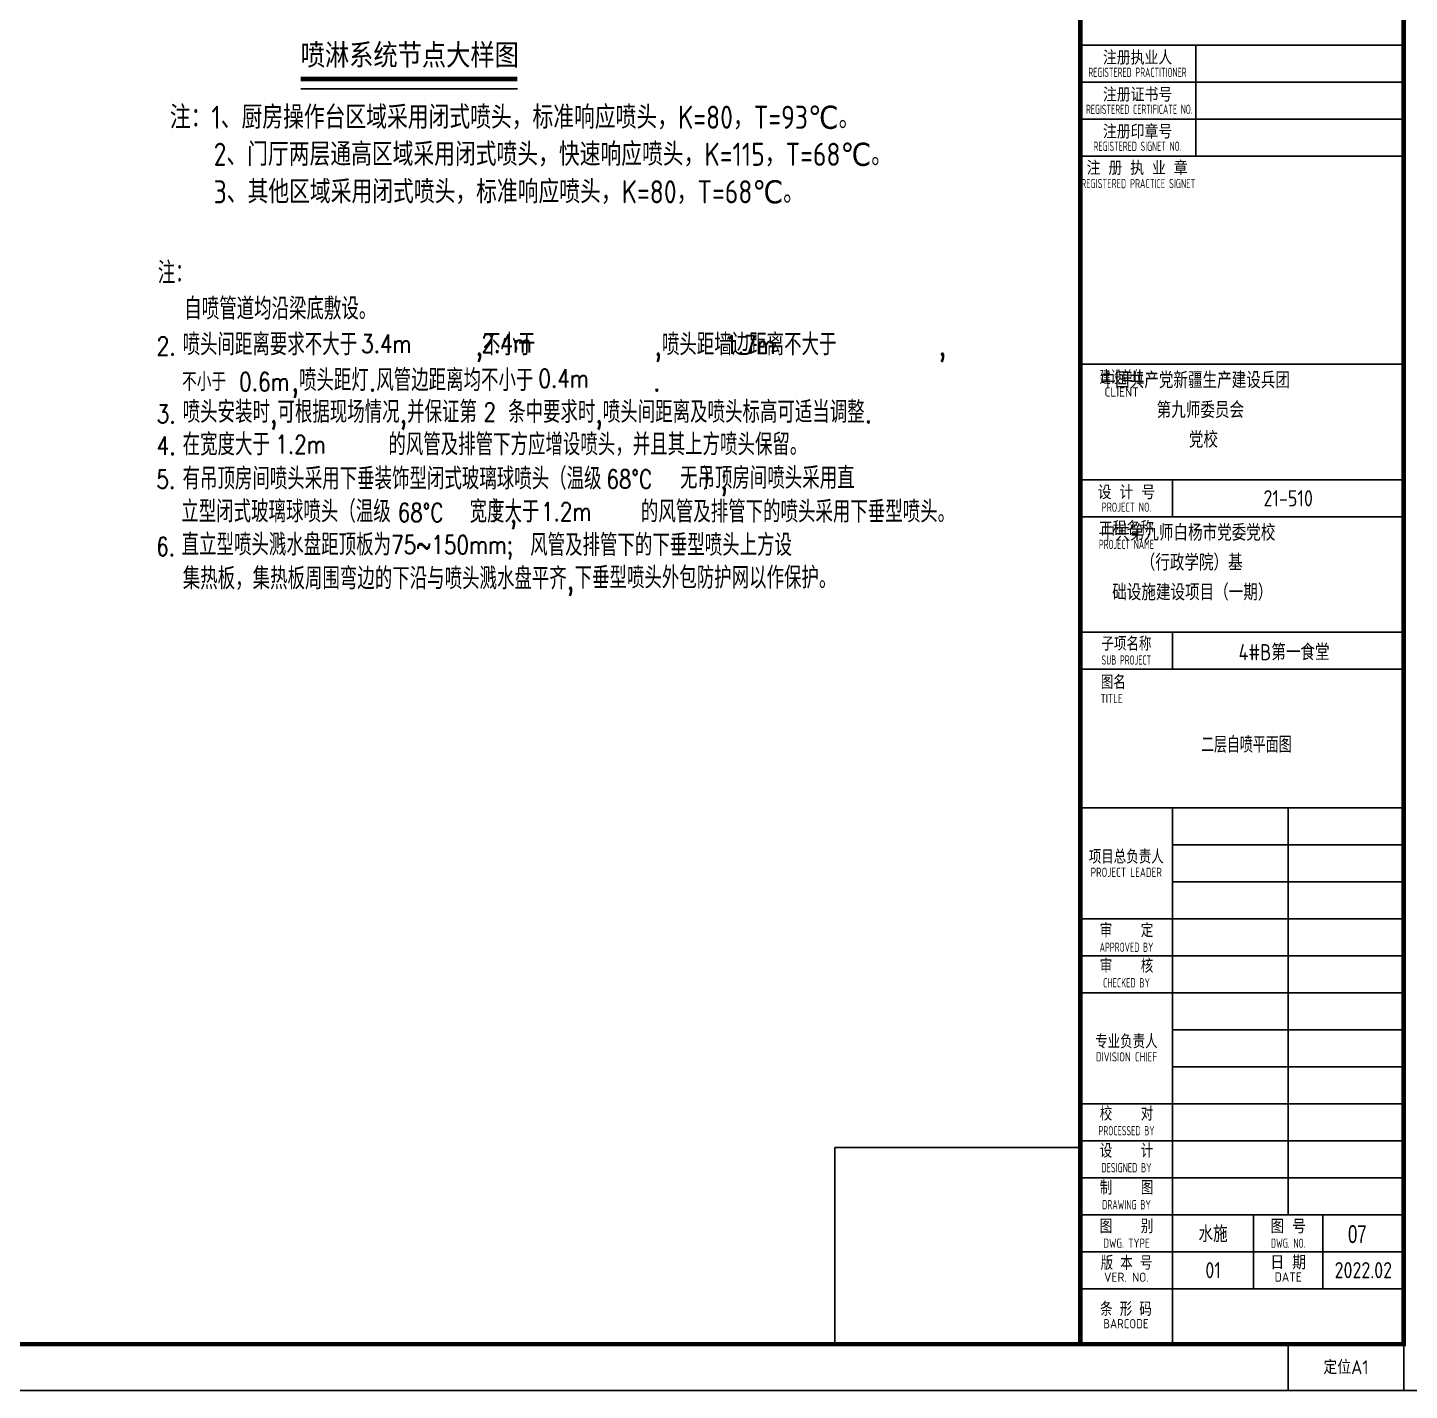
# Model space of a CAD drawing. Extents: x 1475400 to 1714963, y -629303 to -315532.
# Drawn here: x 1641670 to 1671591, y -476080 to -446568 of the extents above; entities that cross this region are included whole.
import ezdxf
from ezdxf.enums import TextEntityAlignment as Align

# ---------------------------------------------------------------- set-up
doc = ezdxf.new("R2010")
doc.units = 0
doc.header["$LTSCALE"] = 1000
for name, color, linetype in [('BTTK', 7, 'Continuous'), ('LGBH_S', 4, 'Continuous'), ('P-ANNO-TXT', 211, 'Continuous'), ('P-SYMB', 3, 'Continuous'), ('PUB_TITLE', 4, 'Continuous')]:
    doc.layers.add(name, color=color, linetype=linetype)
doc.layers.add('条形码', color=7, linetype='Continuous', plot=False)
doc.layers.add('验收章', color=7, linetype='Continuous', plot=False)
doc.styles.add('_TWT_PIPETEXT', font='SIMPLEX', dxfattribs={"width": 0.8, "height": 2.5, "bigfont": 'HZTXT'})
doc.styles.add('HZ', font='txt.shx', dxfattribs={"width": 0.9, "bigfont": 'hztxt.shx'})
doc.styles.add('HZ(TK)', font='geniso.shx', dxfattribs={"width": 0.9, "bigfont": 'hztxt.shx'})
doc.styles.get("Standard").update_dxf_attribs({"font": 'geniso.shx', "bigfont": 'hztxt.shx'})
doc.styles.add('中西文等高字体', font='HZTXT_E.shx', dxfattribs={"width": 0.7, "bigfont": 'HZTXT.shx'})

# ---------------------------------------------------------------- blocks, each defined once
blk = doc.blocks.new('vhtemplate_2019年新竖式图框_A1')
at = {"layer": 'BTTK'}
for p, q in [((831, 291), (761, 291)), ((786, 291), (786, 267)), ((831, 283), (761, 283)), ((831, 275), (761, 275)), ((831, 275), (761, 275)), ((786, 275), (786, 267)), ((831, 267), (761, 267)), ((831, 222), (761, 222)), ((831, 197), (761, 197)), ((781, 197), (781, 189)), ((831, 189), (761, 189)), ((831, 164), (761, 164)), ((781, 164), (781, 156)), ((831, 156), (761, 156)), ((831, 126), (761, 126)), ((781, 126), (781, 10)), ((806, 126), (806, 38)), ((831, 118), (781, 118)), ((831, 110), (781, 110)), ((831, 102), (761, 102)), ((831, 94), (761, 94)), ((831, 86), (761, 86)), ((831, 78), (781, 78)), ((831, 70), (781, 70)), ((831, 62), (761, 62)), ((831, 54), (761, 54)), ((831, 46), (761, 46)), ((831, 38), (761, 38)), ((798.5, 38), (798.5, 22)), ((813.5, 38), (813.5, 22)), ((831, 30), (761, 30)), ((831, 22), (761, 22))]:
    blk.add_line(p, q, dxfattribs=at)
at = {"layer": 'PUB_TITLE', "color": 7}
blk.add_lwpolyline([(0, 594), (841, 594), (841, 0), (0, 0)], close=True, dxfattribs=at)
at = {"layer": 'PUB_TITLE', "const_width": 1}
blk.add_lwpolyline([(25, 10), (831, 10), (831, 584), (25, 584)], close=True, dxfattribs=at)
blk.add_lwpolyline([(761, 10), (761, 584)], dxfattribs=at)
at = {"layer": '条形码'}
blk.add_lwpolyline([(781, 22), (831, 22), (831, 10), (781, 10)], close=True, dxfattribs=at)
at = {"layer": '验收章'}
for points in [[(761, 10), (707.93, 10), (707.93, 52.53), (761, 52.53)], [(806, 10), (831, 10), (831, 0), (806, 0)]]:
    blk.add_lwpolyline(points, close=True, dxfattribs=at)
at = {"layer": 'BTTK', "style": 'HZ(TK)'}
for s, height, p in [('注册执业人', 3, (773.42, 288.31)), ('注册证书号', 3, (773.42, 280.31)), ('注册印章号', 3, (773.42, 272.31)), ('注 册 执 业 章', 3, (773.32, 264.45)), ('CLIENT', 2, (769.95, 215.99)), ('设 计 号', 3, (771, 194.28)), ('工程名称', 3, (771, 186.52)), ('图 号', 3, (806, 35.46)), ('日 期', 3, (806, 27.67)), ('VER. NO.', 2, (771, 24.48)), ('DATE', 2, (806, 24.52))]:
    blk.add_text(s, height=height, dxfattribs=at).set_placement(p, align=Align.MIDDLE_CENTER)
for s, height, width, p in [('REGISTERED PRACTITIONER', 2, 0.65, (773.39, 285.16)), ('REGISTERED CERTIFICATE NO.', 2, 0.65, (773.78, 277.16)), ('REGISTERED SIGNET NO.', 2, 0.65, (773.39, 269.16)), ('REGISTERED PRACTICE SIGNET', 2, 0.59, (773.56, 261.09)), ('建设单位', 3, 0.8, (770.01, 219.17)), ('PROJECT NO.', 2, 0.75, (771, 191.07)), ('PROJECT NAME', 2, 0.65, (771, 183.03)), ('子项名称', 3, 0.9, (771, 161.52)), ('SUB PROJECT', 2, 0.65, (771, 158.01)), ('项目总负责人', 3, 0.9, (770.96, 115.45)), ('PROJECT LEADER', 2, 0.8, (770.96, 112.09)), ('审    定', 3, 0.9, (771.02, 99.52)), ('APPROVED BY', 2, 0.6, (771.02, 95.87)), ('审    核', 3, 0.9, (771.02, 91.83)), ('CHECKED BY', 2, 0.7, (771.02, 88.18)), ('专业负责人', 3, 0.9, (771, 75.48)), ('DIVISION CHIEF', 2, 0.8, (771, 72.15)), ('校    对', 3, 0.9, (771.02, 59.83)), ('PROCESSED BY', 2, 0.6, (771.02, 56.17)), ('设    计', 3, 0.9, (771.02, 51.83)), ('DESIGNED BY', 2, 0.7, (771.02, 48.17)), ('制    图', 3, 0.9, (771.02, 43.83)), ('DRAWING BY', 2, 0.7, (771.02, 40.17)), ('图    别', 3, 0.9, (771.02, 35.5)), ('DWG. TYPE', 2, 0.8, (771.02, 31.84)), ('DWG. NO.', 2, 0.7, (806, 31.84)), ('版 本 号', 3, 0.9, (771.02, 27.57)), ('条 形 码', 3, 0.9, (770.9, 17.6)), ('BARCODE', 2, 0.95, (770.9, 14.42))]:
    blk.add_text(s, height=height, dxfattribs=dict(at, width=width)).set_placement(p, align=Align.MIDDLE_CENTER)
for s, height, width, p in [('图名', 3, 0.9, (765.46, 153.22)), ('TITLE', 2, 0.8, (765.4, 149.68))]:
    blk.add_text(s, height=height, dxfattribs=dict(at, width=width)).set_placement(p, align=Align.MIDDLE_LEFT)
at = {"layer": 'BTTK', "color": 4, "style": 'HZ(TK)', "width": 0.9}
for tag, p in [('合作单位_001', (795.83, 509.44)), ('建设单位_001', (795.85, 207.44)), ('工程名称_001', (795.62, 174.44)), ('子项名称_001', (805.71, 157.94)), ('图纸名称_001', (795.45, 138.94))]:
    blk.add_attdef(tag, p, '', height=3.5, dxfattribs=at)
for tag, p in [('注册证书号', (808.5, 279)), ('注册印章号', (808.5, 271)), ('设计号', (806, 193)), ('图别', (789.75, 34)), ('图号', (822.25, 34)), ('版本号', (789.75, 26)), ('日期', (822.25, 26))]:
    blk.add_attdef(tag, text='', height=3.5, dxfattribs=at).set_placement(p, align=Align.MIDDLE)
at = {"layer": '验收章', "style": 'HZ(TK)'}
blk.add_text('定位A1', height=3, dxfattribs=at).set_placement((818.5, 5), align=Align.MIDDLE_CENTER)

msp = doc.modelspace()

# ---------------------------------------------------------------- linework, layer by layer
at = {"layer": 'P-SYMB', "const_width": 105}
msp.add_lwpolyline([(1647583.1, -447681.5), (1652276.7, -447681.5)], dxfattribs=at)
at = {"layer": 'P-SYMB'}
msp.add_lwpolyline([(1647583.1, -447891.5), (1652276.7, -447891.5)], dxfattribs=at)

# ---------------------------------------------------------------- block references
ref = msp.add_blockref('vhtemplate_2019年新竖式图框_A1', (1588286.6, -476080.2), dxfattribs=dict(xscale=100.1, yscale=100.1, zscale=100.1))
ref.add_attrib('建设单位_001', '中国共产党新疆生产建设兵团', (1664904.5, -454379.3), dxfattribs={"layer": 'BTTK', "color": 4, "height": 350.35, "style": 'HZ(TK)', "width": 0.9})
ref.add_attrib('工程名称_001', '中共第九师白杨市党委党校', (1664905.7, -457681), dxfattribs={"layer": 'BTTK', "color": 4, "height": 350.35, "style": 'HZ(TK)', "width": 0.9})
ref.add_attrib('子项名称_001', '4#B第一食堂', (1667892.6, -460270.2), dxfattribs={"layer": 'BTTK', "color": 4, "height": 350.35, "style": 'HZ(TK)', "width": 0.9})
ref.add_attrib('设计号', '21-510', dxfattribs={"layer": 'BTTK', "color": 4, "height": 350.35, "style": 'HZ(TK)', "width": 0.9}).set_placement((1668967.2, -456760.9), align=Align.MIDDLE)
ref.add_attrib('图别', '水施', dxfattribs={"layer": 'BTTK', "color": 4, "height": 350.35, "style": 'HZ(TK)', "width": 0.9}).set_placement((1667340.5, -472676.8), align=Align.MIDDLE)
ref.add_attrib('版本号', '01', dxfattribs={"layer": 'BTTK', "color": 4, "height": 350.35, "style": 'HZ(TK)', "width": 0.9}).set_placement((1667340.5, -473477.6), align=Align.MIDDLE)
ref.add_attrib('日期', '2022.02', dxfattribs={"layer": 'BTTK', "color": 4, "height": 350.35, "style": 'HZ(TK)', "width": 0.9}).set_placement((1670593.8, -473477.6), align=Align.MIDDLE)
ref.add_attrib('建设单位_002', '第九师委员会', (1666119, -455024.9), dxfattribs={"layer": 'BTTK', "color": 4, "height": 350.35, "style": 'HZ(TK)', "width": 0.9})
ref.add_attrib('建设单位_003', '党校', (1666815.3, -455667.2), dxfattribs={"layer": 'BTTK', "color": 4, "height": 350.35, "style": 'HZ(TK)', "width": 0.9})
ref.add_attrib('工程名称_002', '（行政学院）基', (1665772.8, -458326.6), dxfattribs={"layer": 'BTTK', "color": 4, "height": 350.35, "style": 'HZ(TK)', "width": 0.9})
ref.add_attrib('工程名称_003', '础设施建设项目（一期）', (1665156.7, -458972.1), dxfattribs={"layer": 'BTTK', "color": 4, "height": 350.35, "style": 'HZ(TK)', "width": 0.9})

# ---------------------------------------------------------------- texts
at = {"color": 1, "char_height": 500, "width": 18244.317, "attachment_point": 1, "style": 'HZ(TK)'}
for s, insert in [('注：1、厨房操作台区域采用闭式喷头，标准响应喷头，K=80，T=93℃。', (1644749.8, -448259)), ('2、门厅两层通高区域采用闭式喷头，快速响应喷头，K=115，T=68℃。', (1645698.3, -449061.5)), ('3、其他区域采用闭式喷头，标准响应喷头，K=80，T=68℃。', (1645698.3, -449873.6))]:
    msp.add_mtext(s, dxfattribs=dict(at, insert=insert))
at = {"layer": 'LGBH_S', "style": 'HZ', "width": 0.8}
for s, height, p in [('注：', 472.5, (1644488.3, -452112.9, 157500.2)), ('自喷管道均沿梁底敷设。', 472.5, (1645062.3, -452890.7, -67500.1)), ('2.', 396.9, (1644464.6, -453661)), ('喷头间距离要求不大于       ,不小于       ,喷头距墙边距离不大于      ,', 472.5, (1645025.4, -453665.3)), ('3.4m', 396.9, (1648889.8, -453613.5)), ('2.4m', 396.9, (1651498.7, -453600.3)), ('1.7m', 396.9, (1656772.9, -453631.6)), ('不小于 0.6m', 396.9, (1645014.7, -454437.1)), (',喷头距灯.风管边距离均不小于       .', 472.5, (1647383.8, -454439)), ('0.4m', 396.9, (1652729.8, -454363.6)), ('3.', 396.9, (1644464.6, -455133.8)), ('喷头安装时,可根据现场情况,并保证第  条中要求时,喷头间距离及喷头标高可适当调整.', 472.5, (1645027.5, -455128.3)), ('2', 396.9, (1651542, -455091.4)), ('在宽度大于       的风管及排管下方应增设喷头，并且其上方喷头保留。', 472.5, (1645027.5, -455831.9)), ('4.', 396.9, (1644464.6, -455818)), ('1.2m', 396.9, (1647033.7, -455794.5)), ('5.', 396.9, (1644459.1, -456549.2)), ('有吊顶房间喷头采用下垂装饰型闭式玻璃球喷头（温级      ）;', 472.5, (1645024.8, -456571.1)), ('68%%dC', 396.9, (1654201.3, -456545.3)), ('无吊顶房间喷头采用直', 472.5, (1655797.9, -456557.2)), ('立型闭式玻璃球喷头（温级      ）;', 472.5, (1644996.9, -457283.9)), ('68%%dC', 396.9, (1649682.5, -457269)), ('宽度大于      的风管及排管下的喷头采用下垂型喷头。', 472.5, (1651240.2, -457286.6)), ('1.2m', 396.9, (1652786.2, -457249.2)), ('直立型喷头溅水盘距顶板为', 472.5, (1645003.6, -458002)), ('6.', 396.9, (1644454, -458005.7)), ('75~150mm;', 396.9, (1649540.8, -457966.4)), ('风管及排管下的下垂型喷头上方设       ', 472.5, (1652552.4, -458009)), ('集热板，集热板周围弯边的下沿与喷头溅水盘平齐,', 472.5, (1645029.3, -458732.9)), ('下垂型喷头外包防护网以作保护。', 472.5, (1653513.5, -458716.6))]:
    msp.add_text(s, height=height, dxfattribs=at).set_placement(p)
at = {"layer": 'P-ANNO-TXT', "color": 1}
for s, height, style, width, p in [('二层自喷平面图', 350, '_TWT_PIPETEXT', 0.8, (1667080.7, -462272.4)), ('07', 385, '中西文等高字体', 0.7, (1670262.5, -472888.3))]:
    msp.add_text(s, height=height, dxfattribs=dict(at, style=style, width=width)).set_placement(p)
at = {"layer": 'P-SYMB', "color": 7}
msp.add_text('喷淋系统节点大样图', height=525, dxfattribs=at).set_placement((1647583.1, -447436.7))

doc.saveas('drawing.dxf')
